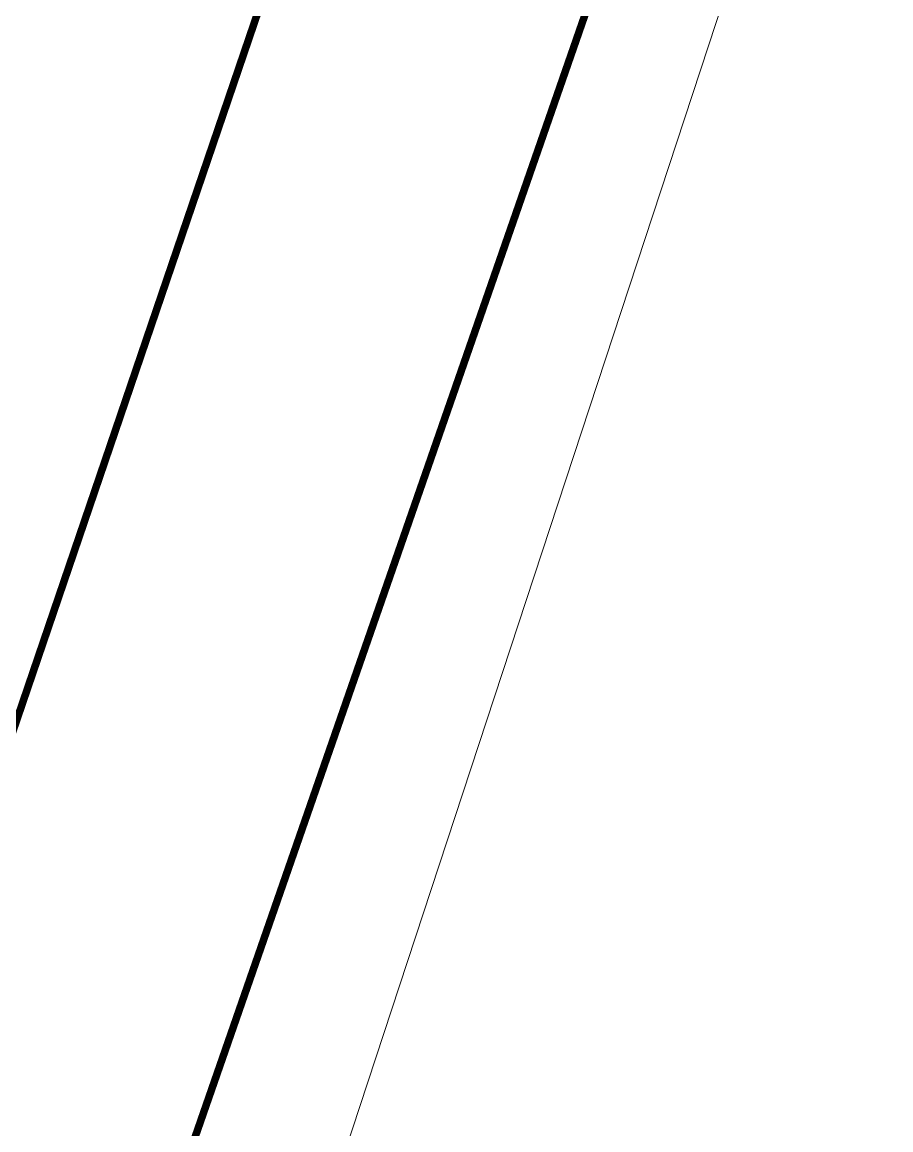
# Model space of a CAD drawing. Header units: inches. Extents: x 350994 to 353538, y 1581369 to 1583842.
# Drawn here: x 351538.28 to 351549.87, y 1583114.9 to 1583129.69 of the extents above; entities that cross this region are included whole.
import ezdxf

# ---------------------------------------------------------------- set-up
doc = ezdxf.new("R2010")
doc.units = ezdxf.units.IN
doc.header["$MEASUREMENT"] = 0
doc.linetypes.add('1', pattern=[0])
doc.layers.add('EP TF', color=5, linetype='Continuous')
doc.layers.add("ROAD'S", color=1, linetype='1')
doc.styles.get("Standard").update_dxf_attribs({"font": 'arial.ttf'})
doc.linetypes.add('SILT_FENCE', pattern='A,0.5,-0.2,["EP",Standard,S=0.1,R=0,X=-0.1,Y=-0.05],-0.2', length=0.9)

msp = doc.modelspace()

# ---------------------------------------------------------------- linework, layer by layer
at = {"layer": 'EP TF', "color": 252, "linetype": 'SILT_FENCE', "lineweight": 5, "ltscale": 6, "elevation": 113.044}
msp.add_lwpolyline([(351445.066, 1582827.53), (351461.885, 1582877.562), (351478.84, 1582928.409), (351495.281, 1582976.378), (351513.131, 1583028.233), (351530.907, 1583079.051), (351553.178, 1583146.847), (351559.818, 1583166.634), (351568.789, 1583193.104), (351576.505, 1583216.751), (351588.968, 1583253.117), (351608.717, 1583313.215), (351618.436, 1583343.137), (351695.259, 1583575.026)], dxfattribs=at)
at = {"layer": "ROAD'S", "lineweight": 5, "const_width": 0.1}
for points in [[(351304.091, 1583161.22), (351358.679, 1583143.789), (351460.96, 1583109.702), (351522.085, 1583088.954), (351526.73, 1583088.676), (351527.686, 1583089.484), (351547.435, 1583147.465), (351548.201, 1583150.043), (351547.703, 1583151.231), (351540.484, 1583154.313), (351528.745, 1583157.78), (351442.317, 1583187.289), (351392.046, 1583203.837), (351392.046, 1583203.837)], [(351517.169, 1583044.812), (351531.414, 1583088.393), (351531.414, 1583088.393), (351551.56, 1583146.396), (351552.993, 1583149.008), (351553.712, 1583149.373), (351554.606, 1583149.396), (351563.725, 1583145.397), (351851.7, 1583046.356)]]:
    msp.add_lwpolyline(points, dxfattribs=at)

doc.saveas('drawing.dxf')
